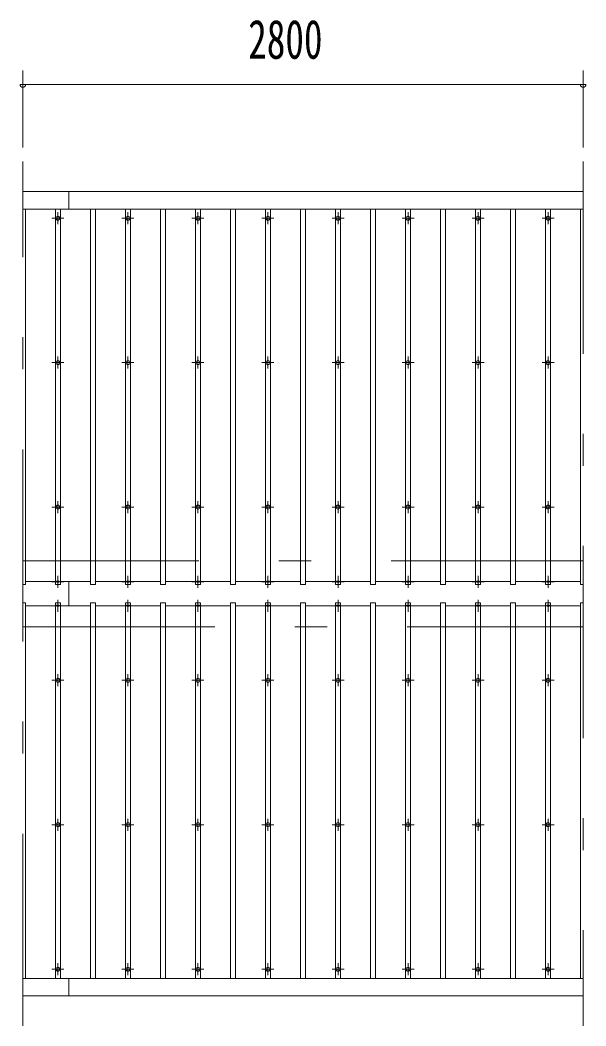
# Model space of a CAD drawing. Units: millimetres, scale not verified. Extents: x -32711 to 32716, y -14700 to 14700.
# Drawn here: x -21419 to -18591, y 8173 to 13197 of the extents above; entities that cross this region are included whole.
import ezdxf
from ezdxf.enums import TextEntityAlignment as Align

# ---------------------------------------------------------------- set-up
doc = ezdxf.new("R2010")
doc.units = ezdxf.units.MM
doc.header["$LTSCALE"] = 80
doc.linetypes.add('USER3', pattern=[24, 12, -5, 2, -5])
for name, color, linetype, lineweight in [('0-2_1-07BOLD', 7, 'Continuous', 18), ('0-3_1-27CENTER', 3, 'USER3', 18), ('0-4_1-47THIN', 4, 'Continuous', 18), ('0-5_1-57DIM', 3, 'Continuous', 18)]:
    doc.layers.add(name, color=color, linetype=linetype, lineweight=lineweight)
doc.styles.add('ＭＳ ゴシック', font='')
doc.styles.get('ＭＳ ゴシック').set_extended_font_data('MS Gothic')

msp = doc.modelspace()

# ---------------------------------------------------------------- linework, layer by layer
at = {"layer": '0-2_1-07BOLD'}
for p, q in [((-21405.08, 12340.53), (-18605.08, 12340.53)), ((-21175.08, 12253.1), (-21175.08, 12340.53)), ((-18605.08, 12253.1), (-21405.08, 12253.1)), ((-21175.08, 10271.05), (-21175.08, 10392.02)), ((-18605.08, 8409.97), (-21405.08, 8409.97)), ((-21175.08, 8409.97), (-21175.08, 8322.54)), ((-21405.08, 8322.54), (-18605.08, 8322.54))]:
    msp.add_line(p, q, dxfattribs=at)
for centre in [(-21230.08, 12207.35), (-20880.08, 12207.35), (-20530.08, 12207.35), (-20180.08, 12207.35), (-19830.08, 12207.35), (-19480.08, 12207.35), (-19130.08, 12207.35), (-18780.08, 12207.35), (-21230.08, 11485.7), (-20880.08, 11485.7), (-20530.08, 11485.7), (-20180.08, 11485.7), (-19830.08, 11485.7), (-19480.08, 11485.7), (-19130.08, 11485.7), (-18780.08, 11485.7), (-21230.08, 10764.04), (-20880.08, 10764.04), (-20530.08, 10764.04), (-20180.08, 10764.04), (-19830.08, 10764.04), (-19480.08, 10764.04), (-19130.08, 10764.04), (-18780.08, 10764.04), (-21230.08, 9899.04), (-20880.08, 9899.04), (-20530.08, 9899.04), (-20180.08, 9899.04), (-19830.08, 9899.04), (-19480.08, 9899.04), (-19130.08, 9899.04), (-18780.08, 9899.04), (-21230.08, 9177.37), (-20880.08, 9177.37), (-20530.08, 9177.37), (-20180.08, 9177.37), (-19830.08, 9177.37), (-19480.08, 9177.37), (-19130.08, 9177.37), (-18780.08, 9177.37), (-21230.08, 8455.71), (-20880.08, 8455.71), (-20530.08, 8455.71), (-20180.08, 8455.71), (-19830.08, 8455.71), (-19480.08, 8455.71), (-19130.08, 8455.71), (-18780.08, 8455.71)]:
    msp.add_circle(centre, 10, dxfattribs=at)
for centre, start, end in [((-21230.08, 10380.99), 46.3961, 133.6039), ((-21230.08, 10401.99), 226.39838, 313.60162), ((-20880.08, 10380.99), 46.3961, 133.6039), ((-20880.08, 10401.99), 226.39838, 313.60162), ((-20530.08, 10380.99), 46.3961, 133.6039), ((-20530.08, 10401.99), 226.39838, 313.60162), ((-20180.08, 10380.99), 46.3961, 133.6039), ((-20180.08, 10401.99), 226.39838, 313.60162), ((-19830.08, 10380.99), 46.3961, 133.6039), ((-19830.08, 10401.99), 226.39838, 313.60162), ((-19480.08, 10380.99), 46.3961, 133.6039), ((-19480.08, 10401.99), 226.39838, 313.60162), ((-19130.08, 10380.99), 46.3961, 133.6039), ((-19130.08, 10401.99), 226.39838, 313.60162), ((-18780.08, 10380.99), 46.3961, 133.6039), ((-18780.08, 10401.99), 226.39838, 313.60162), ((-21230.08, 10261.08), 46.39838, 133.60162), ((-21230.08, 10282.08), 226.3961, 313.6039), ((-20880.08, 10261.08), 46.39838, 133.60162), ((-20880.08, 10282.08), 226.3961, 313.6039), ((-20530.08, 10261.08), 46.39838, 133.60162), ((-20530.08, 10282.08), 226.3961, 313.6039), ((-20180.08, 10261.08), 46.39838, 133.60162), ((-20180.08, 10282.08), 226.3961, 313.6039), ((-19830.08, 10261.08), 46.39838, 133.60162), ((-19830.08, 10282.08), 226.3961, 313.6039), ((-19480.08, 10261.08), 46.39838, 133.60162), ((-19480.08, 10282.08), 226.3961, 313.6039), ((-19130.08, 10261.08), 46.39838, 133.60162), ((-19130.08, 10282.08), 226.3961, 313.6039), ((-18780.08, 10261.08), 46.39838, 133.60162), ((-18780.08, 10282.08), 226.3961, 313.6039)]:
    msp.add_arc(centre, 14.5, start, end, dxfattribs=at)
at = {"layer": '0-3_1-27CENTER'}
for p, q in [((-21405.08, 8172.53), (-21405.08, 12490.53)), ((-18605.08, 12490.53), (-18605.08, 8172.53)), ((-21230.08, 12237.36), (-21230.08, 12177.36)), ((-20880.08, 12177.36), (-20880.08, 12237.36)), ((-20530.08, 12237.36), (-20530.08, 12177.36)), ((-20180.08, 12177.36), (-20180.08, 12237.36)), ((-19830.08, 12237.36), (-19830.08, 12177.36)), ((-19480.08, 12177.36), (-19480.08, 12237.36)), ((-19130.08, 12237.36), (-19130.08, 12177.36)), ((-18780.08, 12177.36), (-18780.08, 12237.36)), ((-21260.08, 12207.35), (-21200.08, 12207.35)), ((-20910.08, 12207.35), (-20850.08, 12207.35)), ((-20560.08, 12207.35), (-20500.08, 12207.35)), ((-20210.08, 12207.35), (-20150.08, 12207.35)), ((-19860.08, 12207.35), (-19800.08, 12207.35)), ((-19510.08, 12207.35), (-19450.08, 12207.35)), ((-19100.08, 12207.35), (-19160.08, 12207.35)), ((-18810.08, 12207.35), (-18750.08, 12207.35)), ((-21230.08, 11515.7), (-21230.08, 11455.7)), ((-20880.08, 11455.7), (-20880.08, 11515.7)), ((-20530.08, 11515.7), (-20530.08, 11455.7)), ((-20180.08, 11455.7), (-20180.08, 11515.7)), ((-19830.08, 11515.7), (-19830.08, 11455.7)), ((-19480.08, 11455.7), (-19480.08, 11515.7)), ((-19130.08, 11515.7), (-19130.08, 11455.7)), ((-18780.08, 11455.7), (-18780.08, 11515.7)), ((-21260.08, 11485.7), (-21200.08, 11485.7)), ((-20850.08, 11485.7), (-20910.08, 11485.7)), ((-20560.08, 11485.7), (-20500.08, 11485.7)), ((-20150.08, 11485.7), (-20210.08, 11485.7)), ((-19860.08, 11485.7), (-19800.08, 11485.7)), ((-19450.08, 11485.7), (-19510.08, 11485.7)), ((-19100.08, 11485.7), (-19160.08, 11485.7)), ((-18750.08, 11485.7), (-18810.08, 11485.7)), ((-21260.08, 10764.04), (-21200.08, 10764.04)), ((-21230.08, 10734.04), (-21230.08, 10794.04)), ((-20910.08, 10764.04), (-20850.08, 10764.04)), ((-20880.08, 10734.04), (-20880.08, 10794.04)), ((-20560.08, 10764.04), (-20500.08, 10764.04)), ((-20530.08, 10794.04), (-20530.08, 10734.04)), ((-20210.08, 10764.04), (-20150.08, 10764.04)), ((-20180.08, 10734.04), (-20180.08, 10794.04)), ((-19860.08, 10764.04), (-19800.08, 10764.04)), ((-19830.08, 10734.04), (-19830.08, 10794.04)), ((-19510.08, 10764.04), (-19450.08, 10764.04)), ((-19480.08, 10734.04), (-19480.08, 10794.04)), ((-19160.08, 10764.04), (-19100.08, 10764.04)), ((-19130.08, 10734.04), (-19130.08, 10794.04)), ((-18810.08, 10764.04), (-18750.08, 10764.04)), ((-18780.08, 10794.04), (-18780.08, 10734.04)), ((-18605.08, 10496.54), (-21405.08, 10496.54)), ((-21230.08, 10361.49), (-21230.08, 10421.49)), ((-20880.08, 10421.49), (-20880.08, 10361.49)), ((-20530.08, 10361.49), (-20530.08, 10421.49)), ((-20180.08, 10421.49), (-20180.08, 10361.49)), ((-19830.08, 10361.49), (-19830.08, 10421.49)), ((-19480.08, 10421.49), (-19480.08, 10361.49)), ((-19130.08, 10361.49), (-19130.08, 10421.49)), ((-18780.08, 10361.49), (-18780.08, 10421.49)), ((-21260.08, 10391.49), (-21200.08, 10391.49)), ((-20910.08, 10391.49), (-20850.08, 10391.49)), ((-20560.08, 10391.49), (-20500.08, 10391.49)), ((-20210.08, 10391.49), (-20150.08, 10391.49)), ((-19860.08, 10391.49), (-19800.08, 10391.49)), ((-19510.08, 10391.49), (-19450.08, 10391.49)), ((-19100.08, 10391.49), (-19160.08, 10391.49)), ((-18810.08, 10391.49), (-18750.08, 10391.49)), ((-21230.08, 10241.59), (-21230.08, 10301.58)), ((-20880.08, 10301.58), (-20880.08, 10241.59)), ((-20530.08, 10241.59), (-20530.08, 10301.58)), ((-20180.08, 10301.58), (-20180.08, 10241.59)), ((-19830.08, 10241.59), (-19830.08, 10301.58)), ((-19480.08, 10301.58), (-19480.08, 10241.59)), ((-19130.08, 10241.59), (-19130.08, 10301.58)), ((-18780.08, 10241.59), (-18780.08, 10301.58)), ((-21200.08, 10271.58), (-21260.08, 10271.58)), ((-20910.08, 10271.58), (-20850.08, 10271.58)), ((-20560.08, 10271.58), (-20500.08, 10271.58)), ((-20210.08, 10271.58), (-20150.08, 10271.58)), ((-19860.08, 10271.58), (-19800.08, 10271.58)), ((-19450.08, 10271.58), (-19510.08, 10271.58)), ((-19160.08, 10271.58), (-19100.08, 10271.58)), ((-18750.08, 10271.58), (-18810.08, 10271.58)), ((-21405.08, 10166.54), (-18605.08, 10166.54)), ((-21200.08, 9899.04), (-21260.08, 9899.04)), ((-21230.08, 9929.03), (-21230.08, 9869.03)), ((-20850.08, 9899.04), (-20910.08, 9899.04)), ((-20880.08, 9929.03), (-20880.08, 9869.03)), ((-20560.08, 9899.04), (-20500.08, 9899.04)), ((-20530.08, 9869.03), (-20530.08, 9929.03)), ((-20150.08, 9899.04), (-20210.08, 9899.04)), ((-20180.08, 9929.03), (-20180.08, 9869.03)), ((-19800.08, 9899.04), (-19860.08, 9899.04)), ((-19830.08, 9929.03), (-19830.08, 9869.03)), ((-19450.08, 9899.04), (-19510.08, 9899.04)), ((-19480.08, 9869.03), (-19480.08, 9929.03)), ((-19100.08, 9899.04), (-19160.08, 9899.04)), ((-19130.08, 9929.03), (-19130.08, 9869.03)), ((-18810.08, 9899.04), (-18750.08, 9899.04)), ((-18780.08, 9869.03), (-18780.08, 9929.03)), ((-21230.08, 9147.37), (-21230.08, 9207.38)), ((-20880.08, 9147.37), (-20880.08, 9207.38)), ((-20530.08, 9207.38), (-20530.08, 9147.37)), ((-20180.08, 9147.37), (-20180.08, 9207.38)), ((-19830.08, 9207.38), (-19830.08, 9147.37)), ((-19480.08, 9147.37), (-19480.08, 9207.38)), ((-19130.08, 9207.38), (-19130.08, 9147.37)), ((-18780.08, 9147.37), (-18780.08, 9207.38)), ((-21260.08, 9177.37), (-21200.08, 9177.37)), ((-20910.08, 9177.37), (-20850.08, 9177.37)), ((-20560.08, 9177.37), (-20500.08, 9177.37)), ((-20210.08, 9177.37), (-20150.08, 9177.37)), ((-19860.08, 9177.37), (-19800.08, 9177.37)), ((-19510.08, 9177.37), (-19450.08, 9177.37)), ((-19100.08, 9177.37), (-19160.08, 9177.37)), ((-18810.08, 9177.37), (-18750.08, 9177.37)), ((-21200.08, 8455.71), (-21260.08, 8455.71)), ((-21230.08, 8485.71), (-21230.08, 8425.71)), ((-20910.08, 8455.71), (-20850.08, 8455.71)), ((-20880.08, 8425.71), (-20880.08, 8485.71)), ((-20500.08, 8455.71), (-20560.08, 8455.71)), ((-20530.08, 8485.71), (-20530.08, 8425.71)), ((-20210.08, 8455.71), (-20150.08, 8455.71)), ((-20180.08, 8425.71), (-20180.08, 8485.71)), ((-19800.08, 8455.71), (-19860.08, 8455.71)), ((-19830.08, 8485.71), (-19830.08, 8425.71)), ((-19450.08, 8455.71), (-19510.08, 8455.71)), ((-19480.08, 8425.71), (-19480.08, 8485.71)), ((-19100.08, 8455.71), (-19160.08, 8455.71)), ((-19130.08, 8485.71), (-19130.08, 8425.71)), ((-18810.08, 8455.71), (-18750.08, 8455.71)), ((-18780.08, 8425.71), (-18780.08, 8485.71))]:
    msp.add_line(p, q, dxfattribs=at)
at = {"layer": '0-4_1-47THIN'}
for p, q in [((-21392.58, 10377.02), (-21392.58, 12253.1)), ((-21217.58, 12253.1), (-21217.58, 10377.02)), ((-21042.58, 10377.02), (-21042.58, 12253.1)), ((-20867.58, 10377.02), (-20867.58, 12253.1)), ((-20692.58, 12253.1), (-20692.58, 10377.02)), ((-20517.58, 12253.1), (-20517.58, 10377.02)), ((-20342.58, 12253.1), (-20342.58, 10377.02)), ((-20167.58, 12253.1), (-20167.58, 10377.02)), ((-19992.58, 10377.02), (-19992.58, 12253.1)), ((-19817.58, 10377.02), (-19817.58, 12253.1)), ((-19642.58, 10377.02), (-19642.58, 12253.1)), ((-19467.58, 12253.1), (-19467.58, 10377.02)), ((-19292.58, 12253.1), (-19292.58, 10377.02)), ((-19117.58, 12253.1), (-19117.58, 10377.02)), ((-18942.58, 10377.02), (-18942.58, 12253.1)), ((-18767.58, 12253.1), (-18767.58, 10377.02)), ((-21405.08, 10377.02), (-21392.58, 10377.02)), ((-21242.58, 10392.02), (-21392.58, 10392.02)), ((-21067.58, 10392.02), (-21217.58, 10392.02)), ((-20892.58, 10392.02), (-21042.58, 10392.02)), ((-20717.58, 10392.02), (-20867.58, 10392.02)), ((-20542.58, 10392.02), (-20692.58, 10392.02)), ((-20367.58, 10392.02), (-20517.58, 10392.02)), ((-20192.58, 10392.02), (-20342.58, 10392.02)), ((-20017.58, 10392.02), (-20167.58, 10392.02)), ((-19842.58, 10392.02), (-19992.58, 10392.02)), ((-19667.58, 10392.02), (-19817.58, 10392.02)), ((-19492.58, 10392.02), (-19642.58, 10392.02)), ((-19317.58, 10392.02), (-19467.58, 10392.02)), ((-19142.58, 10392.02), (-19292.58, 10392.02)), ((-18967.58, 10392.02), (-19117.58, 10392.02)), ((-18792.58, 10392.02), (-18942.58, 10392.02)), ((-18617.58, 10392.02), (-18767.58, 10392.02)), ((-21392.58, 10271.05), (-21242.58, 10271.05)), ((-21242.58, 10286.05), (-21242.58, 8409.97)), ((-21217.58, 10271.05), (-21067.58, 10271.05)), ((-21067.58, 10286.05), (-21067.58, 8409.97)), ((-21042.58, 10271.05), (-20892.58, 10271.05)), ((-20892.58, 10286.05), (-20892.58, 8409.97)), ((-20867.58, 10271.05), (-20717.58, 10271.05)), ((-20717.58, 10286.05), (-20717.58, 8409.97)), ((-20692.58, 10271.05), (-20542.58, 10271.05)), ((-20542.58, 8409.97), (-20542.58, 10286.05)), ((-20517.58, 10271.05), (-20367.58, 10271.05)), ((-20367.58, 8409.97), (-20367.58, 10286.05)), ((-20342.58, 10271.05), (-20192.58, 10271.05)), ((-20192.58, 8409.97), (-20192.58, 10286.05)), ((-20167.58, 10271.05), (-20017.58, 10271.05)), ((-20017.58, 10286.05), (-20017.58, 8409.97)), ((-19992.58, 10271.05), (-19842.58, 10271.05)), ((-19842.58, 10286.05), (-19842.58, 8409.97)), ((-19817.58, 10271.05), (-19667.58, 10271.05)), ((-19667.58, 10286.05), (-19667.58, 8409.97)), ((-19642.58, 10271.05), (-19492.58, 10271.05)), ((-19492.58, 8409.97), (-19492.58, 10286.05)), ((-19467.58, 10271.05), (-19317.58, 10271.05)), ((-19317.58, 8409.97), (-19317.58, 10286.05)), ((-19292.58, 10271.05), (-19142.58, 10271.05)), ((-19142.58, 10286.05), (-19142.58, 8409.97)), ((-19117.58, 10271.05), (-18967.58, 10271.05)), ((-18967.58, 8409.97), (-18967.58, 10286.05)), ((-18942.58, 10271.05), (-18792.58, 10271.05)), ((-18792.58, 10286.05), (-18792.58, 8409.97)), ((-18767.58, 10271.05), (-18617.58, 10271.05)), ((-18617.58, 10286.05), (-18605.08, 10286.05)), ((-18617.58, 10286.05), (-18617.58, 8409.97))]:
    msp.add_line(p, q, dxfattribs=at)
for points in [[(-21217.58, 10377.02), (-21242.58, 10377.02), (-21242.58, 12253.1)], [(-21067.58, 12253.1), (-21067.58, 10377.02), (-21042.58, 10377.02)], [(-20892.58, 12253.1), (-20892.58, 10377.02), (-20867.58, 10377.02)], [(-20692.58, 10377.02), (-20717.58, 10377.02), (-20717.58, 12253.1)], [(-20517.58, 10377.02), (-20542.58, 10377.02), (-20542.58, 12253.1)], [(-20342.58, 10377.02), (-20367.58, 10377.02), (-20367.58, 12253.1)], [(-20167.58, 10377.02), (-20192.58, 10377.02), (-20192.58, 12253.1)], [(-20017.58, 12253.1), (-20017.58, 10377.02), (-19992.58, 10377.02)], [(-19842.58, 12253.1), (-19842.58, 10377.02), (-19817.58, 10377.02)], [(-19667.58, 12253.1), (-19667.58, 10377.02), (-19642.58, 10377.02)], [(-19467.58, 10377.02), (-19492.58, 10377.02), (-19492.58, 12253.1)], [(-19292.58, 10377.02), (-19317.58, 10377.02), (-19317.58, 12253.1)], [(-19117.58, 10377.02), (-19142.58, 10377.02), (-19142.58, 12253.1)], [(-18967.58, 12253.1), (-18967.58, 10377.02), (-18942.58, 10377.02)], [(-18767.58, 10377.02), (-18792.58, 10377.02), (-18792.58, 12253.1)], [(-18617.58, 12253.1), (-18617.58, 10377.02), (-18605.08, 10377.02)], [(-21392.58, 8409.97), (-21392.58, 10286.05), (-21405.08, 10286.05)], [(-21217.58, 8409.97), (-21217.58, 10286.05), (-21242.58, 10286.05)], [(-21042.58, 8409.97), (-21042.58, 10286.05), (-21067.58, 10286.05)], [(-20867.58, 8409.97), (-20867.58, 10286.05), (-20892.58, 10286.05)], [(-20692.58, 8409.97), (-20692.58, 10286.05), (-20717.58, 10286.05)], [(-20542.58, 10286.05), (-20517.58, 10286.05), (-20517.58, 8409.97)], [(-20367.58, 10286.05), (-20342.58, 10286.05), (-20342.58, 8409.97)], [(-20192.58, 10286.05), (-20167.58, 10286.05), (-20167.58, 8409.97)], [(-19992.58, 8409.97), (-19992.58, 10286.05), (-20017.58, 10286.05)], [(-19817.58, 8409.97), (-19817.58, 10286.05), (-19842.58, 10286.05)], [(-19642.58, 8409.97), (-19642.58, 10286.05), (-19667.58, 10286.05)], [(-19492.58, 10286.05), (-19467.58, 10286.05), (-19467.58, 8409.97)], [(-19317.58, 10286.05), (-19292.58, 10286.05), (-19292.58, 8409.97)], [(-19117.58, 8409.97), (-19117.58, 10286.05), (-19142.58, 10286.05)], [(-18967.58, 10286.05), (-18942.58, 10286.05), (-18942.58, 8409.97)], [(-18767.58, 8409.97), (-18767.58, 10286.05), (-18792.58, 10286.05)]]:
    msp.add_lwpolyline(points, dxfattribs=at)
at = {"layer": '0-5_1-57DIM'}
for p, q in [((-21405.08, 12560.53), (-21405.08, 12945.53)), ((-18605.08, 12945.53), (-18605.08, 12560.53)), ((-21391.08, 12875.53), (-21419.08, 12875.53)), ((-21405.08, 12875.53), (-18605.08, 12875.53)), ((-18591.08, 12875.53), (-18619.08, 12875.53))]:
    msp.add_line(p, q, dxfattribs=at)
for centre in [(-21405.08, 12875.53), (-18605.08, 12875.53)]:
    msp.add_arc(centre, 14, 180, 0, dxfattribs=at)

# ---------------------------------------------------------------- texts
at = {"layer": '0-5_1-57DIM', "color": 7, "style": 'ＭＳ ゴシック', "width": 0.7}
msp.add_text('2800', height=195, dxfattribs=at).set_placement((-20278.97, 12945.53), align=Align.BOTTOM_LEFT)

doc.saveas('drawing.dxf')
